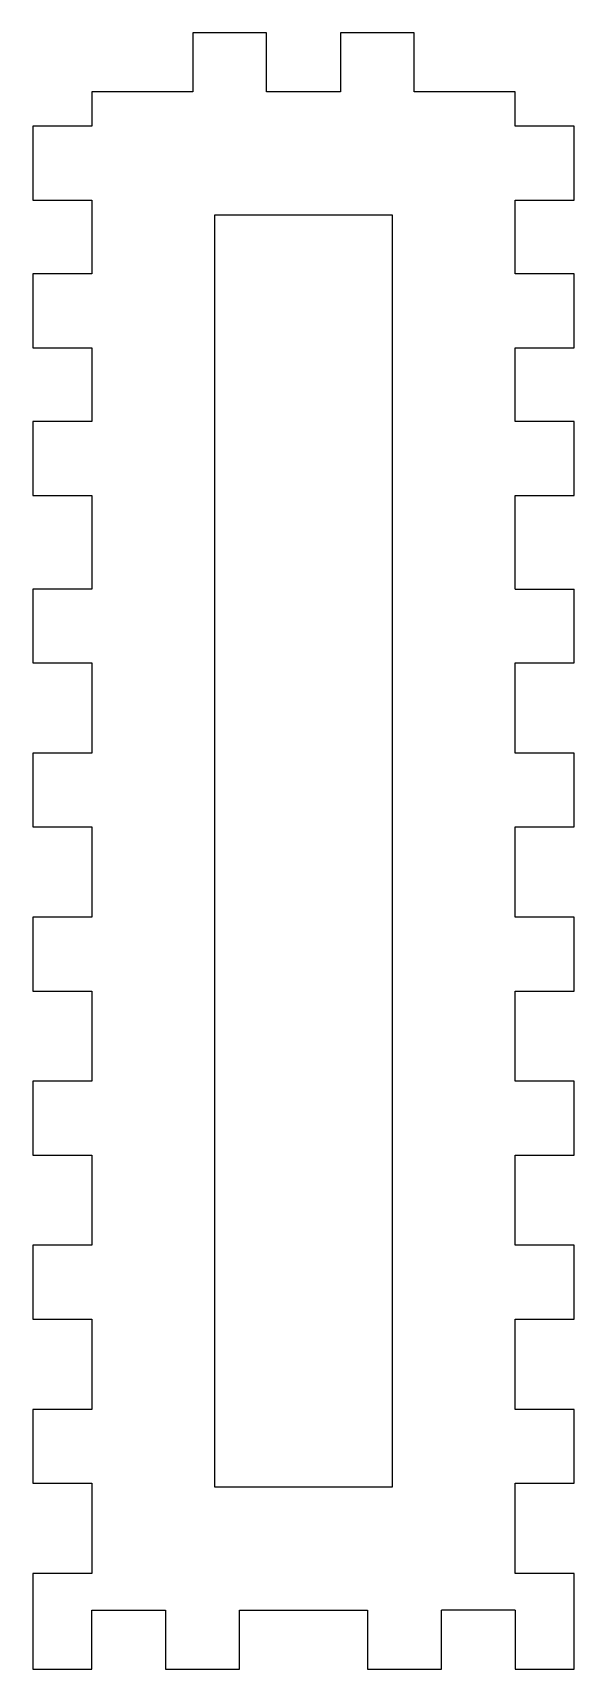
# Model space of a CAD drawing. Header units: millimetres. Extents: x -27 to 28, y 480 to 646.
import ezdxf

# ---------------------------------------------------------------- set-up
doc = ezdxf.new("R2010")
doc.units = ezdxf.units.MM
doc.header["$MEASUREMENT"] = 0

msp = doc.modelspace()

# ---------------------------------------------------------------- linework, layer by layer
for p, q in [((-3.75, 646.38), (-11.25, 646.38)), ((-11.25, 646.38), (-11.25, 640.38)), ((-3.75, 640.38), (-3.75, 646.38)), ((11.25, 646.38), (3.75, 646.38)), ((3.75, 646.38), (3.75, 640.38)), ((11.25, 640.38), (11.25, 646.38)), ((-11.25, 640.38), (-21.5, 640.38)), ((-21.5, 640.38), (-21.5, 636.88)), ((3.75, 640.38), (-3.75, 640.38)), ((21.5, 640.38), (11.25, 640.38)), ((21.5, 636.88), (21.5, 640.38)), ((-21.5, 636.88), (-27.5, 636.88)), ((-27.5, 636.88), (-27.5, 629.38)), ((27.5, 636.88), (21.5, 636.88)), ((27.5, 629.38), (27.5, 636.88)), ((-27.5, 629.38), (-21.5, 629.38)), ((-21.5, 629.38), (-21.5, 621.88)), ((21.5, 621.88), (21.5, 629.38)), ((21.5, 629.38), (27.5, 629.38)), ((-9, 589.88), (-9, 627.88)), ((-9, 627.88), (9, 627.88)), ((9, 627.88), (9, 589.88)), ((-21.5, 621.88), (-27.5, 621.88)), ((-27.5, 621.88), (-27.5, 614.38)), ((27.5, 621.88), (21.5, 621.88)), ((27.5, 614.38), (27.5, 621.88)), ((-27.5, 614.38), (-21.5, 614.38)), ((-21.5, 614.38), (-21.5, 606.88)), ((21.5, 606.88), (21.5, 614.38)), ((21.5, 614.38), (27.5, 614.38)), ((-21.5, 606.88), (-27.5, 606.88)), ((-27.5, 606.88), (-27.5, 599.38)), ((27.5, 606.88), (21.5, 606.88)), ((27.5, 599.38), (27.5, 606.88)), ((-27.5, 599.38), (-21.5, 599.38)), ((-21.5, 599.38), (-21.5, 589.88)), ((21.5, 589.88), (21.5, 599.38)), ((21.5, 599.38), (27.5, 599.38)), ((-27.5, 589.88), (-27.5, 582.38)), ((-21.5, 589.88), (-27.5, 589.88)), ((-9, 498.66), (-9, 589.88)), ((9, 589.88), (9, 498.66)), ((27.5, 582.38), (27.5, 589.88)), ((-27.5, 582.38), (-21.5, 582.38)), ((-21.5, 582.38), (-21.5, 573.22)), ((21.5, 573.22), (21.5, 582.38)), ((21.5, 582.38), (27.5, 582.38)), ((-21.5, 573.22), (-27.5, 573.22)), ((-27.5, 573.22), (-27.5, 565.72)), ((27.5, 573.22), (21.5, 573.22)), ((27.5, 565.72), (27.5, 573.22)), ((-27.5, 565.72), (-21.5, 565.72)), ((-21.5, 565.72), (-21.5, 556.55)), ((21.5, 556.55), (21.5, 565.72)), ((21.5, 565.72), (27.5, 565.72)), ((-21.5, 556.55), (-27.5, 556.55)), ((-27.5, 556.55), (-27.5, 549.05)), ((27.5, 556.55), (21.5, 556.55)), ((27.5, 549.05), (27.5, 556.55)), ((-27.5, 549.05), (-21.5, 549.05)), ((-21.5, 549.05), (-21.5, 539.88)), ((21.5, 539.88), (21.5, 549.05)), ((21.5, 549.05), (27.5, 549.05)), ((-21.5, 539.88), (-27.5, 539.88)), ((-27.5, 539.88), (-27.5, 532.38)), ((27.5, 539.88), (21.5, 539.88)), ((27.5, 532.38), (27.5, 539.88)), ((-27.5, 532.38), (-21.5, 532.38)), ((-21.5, 532.38), (-21.5, 523.22)), ((21.5, 523.22), (21.5, 532.38)), ((21.5, 532.38), (27.5, 532.38)), ((-21.5, 523.22), (-27.5, 523.22)), ((-27.5, 523.22), (-27.5, 515.72)), ((27.5, 523.22), (21.5, 523.22)), ((27.5, 515.72), (27.5, 523.22)), ((-27.5, 515.72), (-21.5, 515.72)), ((-21.5, 515.72), (-21.5, 506.55)), ((21.5, 506.55), (21.5, 515.72)), ((21.5, 515.72), (27.5, 515.72)), ((-21.5, 506.55), (-27.5, 506.55)), ((-27.5, 506.55), (-27.5, 499.05)), ((27.5, 506.55), (21.5, 506.55)), ((27.5, 499.05), (27.5, 506.55)), ((-27.5, 499.05), (-21.5, 499.05)), ((-21.5, 499.05), (-21.5, 489.88)), ((21.5, 489.88), (21.5, 499.05)), ((21.5, 499.05), (27.5, 499.05)), ((9, 498.66), (-9, 498.66)), ((-21.5, 489.88), (-27.5, 489.88)), ((-27.5, 489.88), (-27.5, 486.16)), ((27.5, 489.88), (21.5, 489.88)), ((27.5, 486.16), (27.5, 489.88)), ((-27.5, 486.16), (-27.5, 480.16)), ((-21.5, 480.16), (-21.5, 486.16)), ((-21.5, 486.16), (-14, 486.16)), ((-14, 486.16), (-14, 480.16)), ((-6.5, 480.16), (-6.5, 486.16)), ((-6.5, 486.16), (6.5, 486.16)), ((6.5, 486.16), (6.5, 480.16)), ((14, 480.16), (14, 486.16)), ((21.5, 486.16), (14, 486.16)), ((21.5, 486.16), (21.5, 480.16)), ((27.5, 480.16), (27.5, 486.16)), ((-27.5, 480.16), (-21.5, 480.16)), ((-14, 480.16), (-6.5, 480.16)), ((6.5, 480.16), (14, 480.16)), ((21.5, 480.16), (27.5, 480.16))]:
    msp.add_line(p, q)
at = {"linetype": 'Continuous'}
msp.add_line((21.5, 589.88), (27.5, 589.88), dxfattribs=at)

doc.saveas('drawing.dxf')
